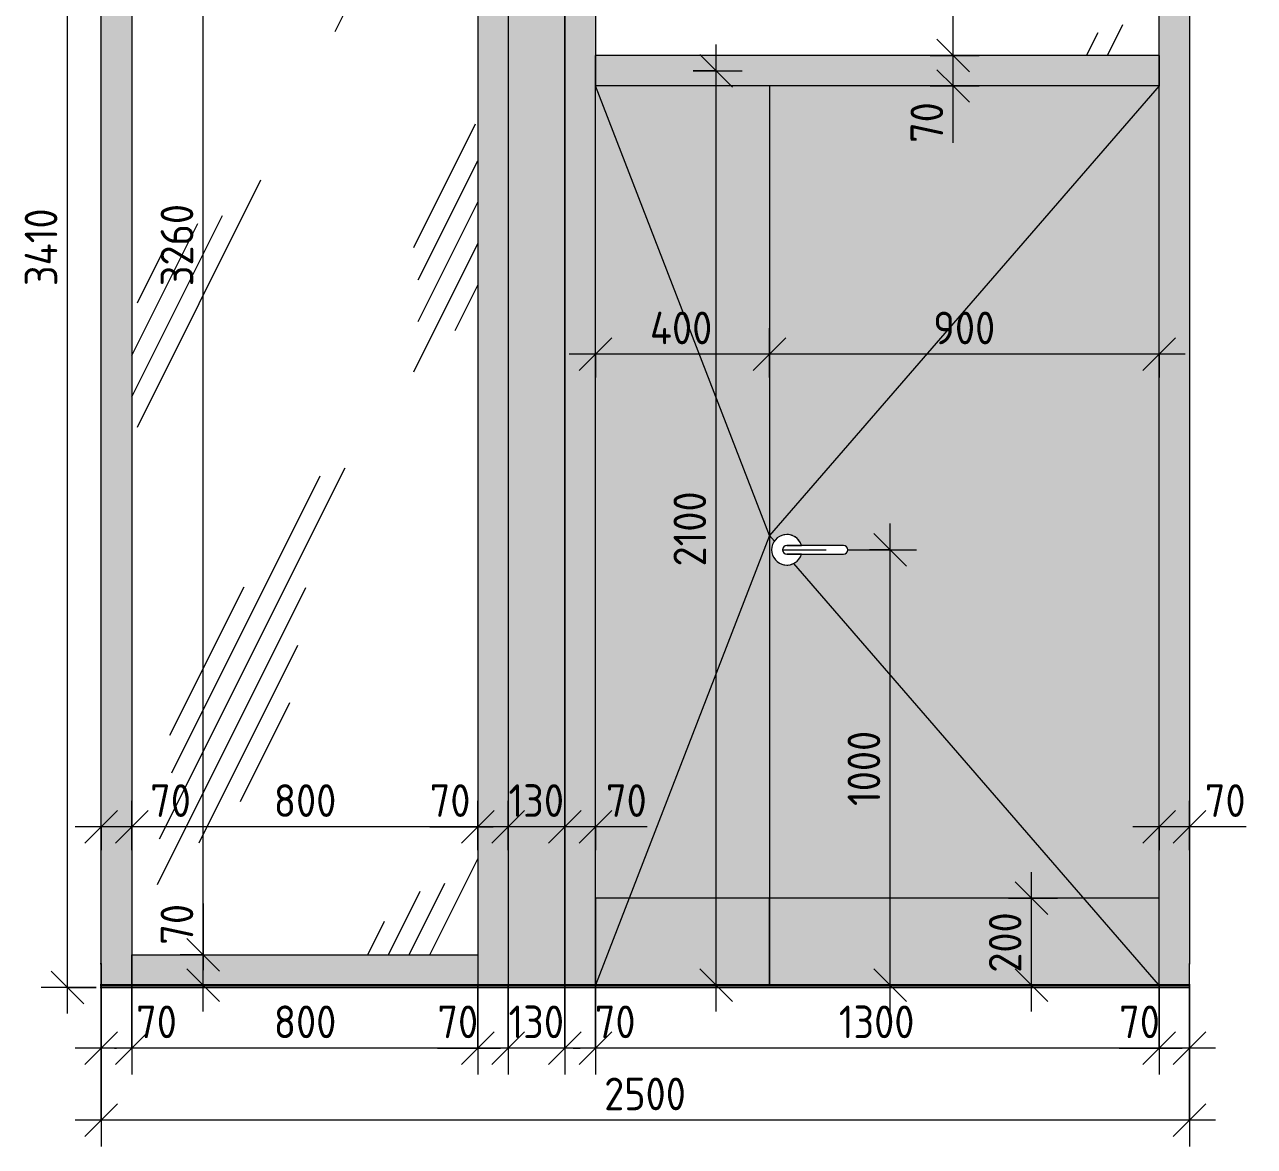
# Model space of a CAD drawing. Header units: millimetres. Extents: x 4250 to 28330, y 3821 to 7744.
# Drawn here: x 25505 to 28330, y 3830 to 6406 of the extents above; entities that cross this region are included whole.
import ezdxf

# ---------------------------------------------------------------- set-up
doc = ezdxf.new("R2010")
doc.units = ezdxf.units.MM
doc.linetypes.add('ADSK_Штрих_ш2 п1', pattern=[150, 100, -50])
for name, color, linetype, lineweight in [('A-ANNO-DIMS', 7, 'Continuous', 9), ('A-ANNO-DIMS-50', 7, 'Continuous', 9), ('A-DETL', 7, 'Continuous', 9), ('A-DETL-1', 7, 'ADSK_Штрих_ш2 п1', 9), ('A-DOOR', 7, 'Continuous', 9), ('A-FLOR', 7, 'Continuous', 9), ('A-GENM', 7, 'Continuous', 9), ('A-GLAZ-CURT', 7, 'Continuous', 9), ('A-GLAZ-CWMG', 7, 'Continuous', 9), ('A-WALL-PATT', 7, 'Continuous', 9), ('I-WALL', 7, 'Continuous', 9)]:
    doc.layers.add(name, color=color, linetype=linetype, lineweight=lineweight)
for name, color, linetype, lineweight, true_color in [('A-DETL-GENF-1', 7, 'Continuous', 9, 0xeeeeee), ('A-FLOR-1', 7, 'Continuous', 9, 0x787878), ('A-FLOR-FNSH-1', 7, 'Continuous', 25, 0x3c3c3c)]:
    doc.layers.add(name, color=color, linetype=linetype, lineweight=lineweight, true_color=true_color)
doc.styles.add('ISOCPEUR', font='isocpeur.ttf', dxfattribs={"width": 0.9, "height": 75})
doc.dimstyles.new('ISO-1_5', dxfattribs={"dimscale": 304.8, "dimtxt": 74.698588, "dimasz": 0.246063, "dimexe": 0.19685, "dimexo": 0, "dimgap": 0, "dimtad": 1, "dimdec": 0, "dimrnd": 10, "dimzin": 0, "dimdsep": 46, "dimtxsty": 'ISOCPEUR', "dimblk1": 'OBLIQUE', "dimblk2": 'OBLIQUE', "dimsah": 1, "dimcen": 0.09, "dimdle": 0.19685, "dimazin": 0, "dimtfac": 1, "dimtdec": 4, "dimtix": 1, "dimtmove": 0, "dimatfit": 3, "dimfxl": 1, "dimtvp": 1, "dimtolj": 1, "dimtzin": 0, "dimarcsym": 2})
doc.dimstyles.new('ISO-1_5_1', dxfattribs={"dimscale": 304.8, "dimtxt": 74.698588, "dimasz": 0.246063, "dimexe": 0.19685, "dimexo": 0, "dimgap": 0, "dimtad": 1, "dimdec": 0, "dimrnd": 10, "dimzin": 0, "dimdsep": 46, "dimtxsty": 'ISOCPEUR', "dimblk1": 'OBLIQUE', "dimblk2": 'OBLIQUE', "dimsah": 1, "dimcen": 0.09, "dimdle": 0.19685, "dimazin": 0, "dimtfac": 1, "dimtdec": 4, "dimtix": 1, "dimtmove": 1, "dimatfit": 3, "dimfxl": 1, "dimtvp": 1, "dimtolj": 1, "dimtzin": 0, "dimarcsym": 2})
pattern_1 = [(63.435, (52.1, 63.5), (-511.17, 1533.5), [635, -381, 635, -381, -807.81]), (63.435, (52.1, 63.5), (-511.17, 1533.5), [-2032, 254, -553.8]), (63.435, (20.4, 95.2), (-511.17, 1533.5), [508, -635, 381, -381, -934.81]), (63.435, (20.4, 95.2), (-511.17, 1533.5), [-1905, 444.5, -490.3]), (63.435, (20.4, 190.5), (-511.17, 1533.5), [381, -762, 254, -381, -1061.81]), (63.435, (20.4, 190.5), (-511.17, 1533.5), [-1778, 571.5, -490.3]), (63.435, (115.6, 95.2), (-511.17, 1533.5), [381, -762, 317.5, -12809.3]), (63.435, (210.9, 190.5), (-511.17, 1533.5), [190.5, -952.5, 127, -12999.8]), (63.435, (52.1, 349.2), (-511.17, 1533.5), [127, -952.5, 127, -508, -1125.31]), (63.435, (52.1, 349.2), (-511.17, 1533.5), [-1714.5, 317.5, -807.8]), (63.435, (623.6, 254), (-511.17, 1533.5), [635, -952.5, 762, -503]), (63.435, (623.6, 158.8), (-511.17, 1533.5), [889, -635, 952.5, -376]), (63.435, (687.1, 190.5), (-511.17, 1533.5), [1016, -508, 762, -553.8]), (63.435, (782.4, 285.8), (-511.17, 1533.5), [635, -889, 508, -807.8]), (63.435, (687.1, 476.2), (-511.17, 1533.5), [317.5, -1270, 381, -871.3]), (63.435, (877.6, 381), (-511.17, 1533.5), [254, -1270, 254, -1061.8])]

# ---------------------------------------------------------------- blocks, each defined once
blk = doc.blocks.new('Плинтус - Плинтус темный _ст_школа_-32862021-Д-21_2 этаж_2')
at = {"layer": 'A-GENM'}
for p, q in [((-6532.8, 4250), (-6530, 4250)), ((-6530, 4250), (-6530, 4200))]:
    blk.add_line(p, q, dxfattribs=at)
blk = doc.blocks.new('Плинтус - Плинтус темный _ст_школа_-32862019-Д-21_2 этаж_2')
at = {"layer": 'A-GENM'}
for p, q in [((-4030, 4202), (-4030, 4250)), ((-4030, 4250), (-4028.6, 4250))]:
    blk.add_line(p, q, dxfattribs=at)
blk = doc.blocks.new('Прямоугольный импост - 50 x 70 мм-31700031-Д-21_2 этаж_2')
at = {"layer": 'A-GLAZ-CWMG'}
blk.add_hatch(color=256, dxfattribs=at).paths.add_polyline_path([(-6460, 4200), (-6460, 6300), (-6530, 6300), (-6530, 4200)])
blk.add_line((-6460, 6300), (-6460, 4200), dxfattribs=at)
blk = doc.blocks.new('Дверь_Витражная_остекление_ - ДВН_ДАО_Главный вход_1200 в свету-31742133-Д-21_2 этаж_2')
at = {"layer": 'A-DOOR'}
blk.add_hatch(color=256, dxfattribs=at).paths.add_polyline_path([(-4995, 4400), (-4995, 6265), (-5395, 6265), (-5395, 4400), (-5017.1, 4400)])
h = blk.add_hatch(color=256, dxfattribs=at)
h.paths.add_polyline_path([(-4995, 4400), (-4100, 4400), (-4100, 6265), (-4995, 6265), (-4995, 5046.3)])
h.paths.add_polyline_path([(-4955, 5165), (-4964.5, 5166.3), (-4972.8, 5169.9), (-4979.9, 5175.4), (-4985.4, 5182.7), (-4988.8, 5191), (-4990, 5200), (-4988.8, 5209.1), (-4985.3, 5217.5), (-4979.7, 5224.7), (-4972.5, 5230.3), (-4962.9, 5234), (-4955, 5235), (-4945.9, 5233.8), (-4937.5, 5230.3), (-4930.3, 5224.7), (-4924.7, 5217.5), (-4921.2, 5210), (-4822.4, 5209.7), (-4818.4, 5207.4), (-4817.1, 5206), (-4816.1, 5204.4), (-4815.3, 5202.6), (-4815.2, 5198.4), (-4816.1, 5195.6), (-4816.3, 5195), (-4819.3, 5191.8), (-4821.7, 5190.6), (-4822.4, 5190.3), (-4829.4, 5190), (-4921.5, 5190), (-4925.1, 5181.7), (-4930.8, 5174.7), (-4938.1, 5169.3), (-4946.5, 5166), (-4955, 5165)])
for p, q in [((-5395, 4202), (-5395, 6265)), ((-4995, 6265), (-5395, 6265)), ((-4100, 6265), (-4995, 5232.5)), ((-4995, 6265), (-4995, 4202)), ((-4995, 5232.5), (-4983.8, 5219.5)), ((-4825, 5210), (-4955, 5210)), ((-4955, 5210), (-4921.5, 5210)), ((-4954.3, 5210), (-4954.9, 5210)), ((-4955, 5190), (-4825, 5190)), ((-4921.5, 5190), (-4955, 5190)), ((-4825.7, 5190), (-4825.1, 5190)), ((-4939.7, 5168.7), (-4101.7, 4202))]:
    blk.add_line(p, q, dxfattribs=at)
for centre, radius, start, end in [((-4955, 5200), 35, 16.6015, 180), ((-4955, 5200), 35, 98.5767, 105), ((-4955, 5200), 35, 83.5447, 90), ((-4955, 5200), 35, 68.5405, 75), ((-4955, 5200), 35, 53.5543, 60), ((-4955, 5200), 35, 180, 343.3985), ((-4955, 5200), 10, 90, 270), ((-4955, 5200), 10, 90, 270), ((-4955, 5200), 35, 38.5805, 45), ((-4955, 5200), 35, 23.6155, 30), ((-4825, 5200), 10, 270, 90), ((-4955, 5200), 35, 300, 306.4457), ((-4955, 5200), 35, 315, 321.4195), ((-4955, 5200), 35, 330, 336.3845), ((-4955, 5200), 35, 255, 261.4233), ((-4955, 5200), 35, 270, 276.4553), ((-4955, 5200), 35, 285, 291.4595)]:
    blk.add_arc(centre, radius, start, end, dxfattribs=at)
blk = doc.blocks.new('Системная панель - Стемалит - 40мм-32257327-Д-21_2 этаж_2')
at = {"layer": 'A-GLAZ-CURT'}
blk.add_hatch(color=256, dxfattribs=at).paths.add_polyline_path([(-5595, 4200), (-5477, 4200), (-5477, 4202), (-5465, 4202), (-5465, 7530), (-5595, 7530), (-5595, 4202)])
for p, q in [((-5465, 7530), (-5595, 7530)), ((-5595, 7530), (-5595, 6300)), ((-5465, 6300), (-5465, 7530)), ((-5595, 6300), (-5595, 4200)), ((-5465, 4202), (-5465, 6300))]:
    blk.add_line(p, q, dxfattribs=at)
blk = doc.blocks.new('Прямоугольный импост - 50 x 70 мм-31687886-Д-21_2 этаж_2')
at = {"layer": 'A-GLAZ-CWMG'}
blk.add_hatch(color=256, dxfattribs=at).paths.add_polyline_path([(-5395.7, 4202), (-5395, 4202), (-5395, 6300), (-5465, 6300), (-5465, 4202)])
for p, q in [((-5465, 6300), (-5465, 4202)), ((-5395, 6300), (-5395, 6265))]:
    blk.add_line(p, q, dxfattribs=at)
blk = doc.blocks.new('Системная панель - Стекло - 40мм-32257328-Д-21_2 этаж_2')
at = {"layer": 'A-GLAZ-CURT'}
h = blk.add_hatch(dxfattribs=at)
h.set_pattern_fill('FP_8', color=256, style=0, pattern_type=2)
h.set_pattern_definition(pattern_1)
h.paths.add_polyline_path([(-4100, 6335), (-4100, 7530), (-5395, 7530), (-5395, 6335), (-4662.5, 6335)])
blk = doc.blocks.new('Прямоугольный импост - 50 x 70 мм-31701779-Д-21_2 этаж_2')
at = {"layer": 'A-GLAZ-CWMG'}
blk.add_hatch(color=256, dxfattribs=at).paths.add_polyline_path([(-4096.2, 4202), (-4030, 4202), (-4030, 6300), (-4100, 6300), (-4100, 4202)])
blk.add_line((-4100, 4202), (-4100, 6300), dxfattribs=at)
blk = doc.blocks.new('Прямоугольный импост - 50 x 70 мм-31693698-Д-21_2 этаж_2')
at = {"layer": 'A-GLAZ-CWMG'}
blk.add_hatch(color=256, dxfattribs=at).paths.add_polyline_path([(-5395, 6265), (-4100, 6265), (-4100, 6335), (-5395, 6335), (-5395, 6300)])
for p, q in [((-5395, 6265), (-5395, 6335)), ((-4100, 6335), (-5395, 6335)), ((-4100, 6335), (-4100, 6265)), ((-4100, 6265), (-4995, 6265))]:
    blk.add_line(p, q, dxfattribs=at)
blk = doc.blocks.new('Прямоугольный импост - 50 x 70 мм-32257329-Д-21_2 этаж_2')
at = {"layer": 'A-GLAZ-CWMG'}
blk.add_hatch(color=256, dxfattribs=at).paths.add_polyline_path([(-6530, 6300), (-6460, 6300), (-6460, 7600), (-6530, 7600), (-6530, 6400)])
blk.add_line((-6460, 7600), (-6460, 6300), dxfattribs=at)
blk = doc.blocks.new('Прямоугольный импост - 50 x 70 мм-32257330-Д-21_2 этаж_2')
at = {"layer": 'A-GLAZ-CWMG'}
blk.add_hatch(color=256, dxfattribs=at).paths.add_polyline_path([(-4100, 6300), (-4030, 6300), (-4030, 7600), (-4100, 7600), (-4100, 7460)])
blk.add_line((-4100, 6300), (-4100, 7600), dxfattribs=at)
blk = doc.blocks.new('Прямоугольный импост - 50 x 70 мм-32257325-Д-21_2 этаж_2')
at = {"layer": 'A-GLAZ-CWMG'}
blk.add_hatch(color=256, dxfattribs=at).paths.add_polyline_path([(-5395, 6300), (-5395, 7600), (-5465, 7600), (-5465, 6300)])
for p, q in [((-5465, 7600), (-5465, 6300)), ((-5395, 7600), (-5395, 6300))]:
    blk.add_line(p, q, dxfattribs=at)
blk = doc.blocks.new('Системная панель - Стекло - 40мм-32257331-Д-21_2 этаж_2')
at = {"layer": 'A-GLAZ-CURT'}
h = blk.add_hatch(dxfattribs=at)
h.set_pattern_fill('FP_8', color=256, style=0, pattern_type=2)
h.set_pattern_definition(pattern_1)
h.paths.add_polyline_path([(-6460, 4270), (-5665, 4270), (-5665, 7530), (-6460, 7530), (-6460, 5898.5)])
blk = doc.blocks.new('Прямоугольный импост - 50 x 70 мм-31702100-Д-21_2 этаж_2')
at = {"layer": 'A-GLAZ-CWMG'}
blk.add_hatch(color=256, dxfattribs=at).paths.add_polyline_path([(-5665, 4200), (-5595, 4200), (-5595, 6300), (-5665, 6300), (-5665, 4270)])
for p, q in [((-5665, 6300), (-5665, 4200)), ((-5595, 6300), (-5595, 4200))]:
    blk.add_line(p, q, dxfattribs=at)
blk = doc.blocks.new('Прямоугольный импост - 50 x 70 мм-32257326-Д-21_2 этаж_2')
at = {"layer": 'A-GLAZ-CWMG'}
blk.add_hatch(color=256, dxfattribs=at).paths.add_polyline_path([(-5595, 6300), (-5595, 7600), (-5665, 7600), (-5665, 6300)])
for p, q in [((-5665, 7600), (-5665, 6300)), ((-5595, 7600), (-5595, 6300))]:
    blk.add_line(p, q, dxfattribs=at)
blk = doc.blocks.new('Прямоугольный импост - 50 x 70 мм-31720914-Д-21_2 этаж_2')
at = {"layer": 'A-GLAZ-CWMG'}
blk.add_hatch(color=256, dxfattribs=at).paths.add_polyline_path([(-5665, 4200), (-5665, 4270), (-6460, 4270), (-6460, 4200)])
for p, q in [((-6460, 4200), (-6460, 4270)), ((-6460, 4270), (-5665, 4270)), ((-5665, 4270), (-5665, 4200))]:
    blk.add_line(p, q, dxfattribs=at)
blk = doc.blocks.new('DIMBLOCK74-Д-21_2 этаж_2')
at = {"layer": 'A-ANNO-DIMS-50'}
for p, q in [((27216.4, 5595.9), (27216.4, 5708.9)), ((28111.4, 5595.9), (28111.4, 5708.9)), ((28171.4, 5648.9), (27216.4, 5648.9)), ((27216.4, 5648.9), (27216.4, 5595.9)), ((28111.4, 5648.9), (28111.4, 5595.9))]:
    blk.add_line(p, q, dxfattribs=at)
at = {"layer": 'A-ANNO-DIMS-50', "lineweight": 20}
for p, q in [((27216.4, 5648.9), (27253.9, 5686.4)), ((28111.4, 5648.9), (28148.9, 5686.4)), ((27216.4, 5648.9), (27178.9, 5611.4)), ((28111.4, 5648.9), (28073.9, 5611.4))]:
    blk.add_line(p, q, dxfattribs=at)
at = {"layer": 'A-ANNO-DIMS-50', "color": 0, "insert": (27592.8, 5746.9), "char_height": 75, "width": 170.658, "attachment_point": 1, "line_spacing_factor": 1.149209, "style": 'ISOCPEUR'}
blk.add_mtext('900', dxfattribs=at)
blk = doc.blocks.new('_Oblique')
at = {"color": 0, "linetype": 'ByBlock', "lineweight": -2}
blk.add_line((-0.5, -0.5), (0.5, 0.5), dxfattribs=at)
blk = doc.blocks.new('DIMBLOCK75-Д-21_2 этаж_2')
at = {"layer": 'A-ANNO-DIMS-50'}
for p, q in [((26816.4, 5595.9), (26816.4, 5708.9)), ((27216.4, 5595.9), (27216.4, 5708.9)), ((27216.4, 5648.9), (26756.4, 5648.9)), ((26816.4, 5648.9), (26816.4, 5595.9)), ((27216.4, 5648.9), (27216.4, 5595.9))]:
    blk.add_line(p, q, dxfattribs=at)
at = {"layer": 'A-ANNO-DIMS-50', "lineweight": 20}
for p, q in [((26816.4, 5648.9), (26853.9, 5686.4)), ((27216.4, 5648.9), (27253.9, 5686.4)), ((26816.4, 5648.9), (26778.9, 5611.4)), ((27216.4, 5648.9), (27178.9, 5611.4))]:
    blk.add_line(p, q, dxfattribs=at)
at = {"layer": 'A-ANNO-DIMS-50', "color": 0, "insert": (26941.7, 5746.9), "char_height": 75, "width": 179.277, "attachment_point": 1, "line_spacing_factor": 1.149209, "style": 'ISOCPEUR'}
blk.add_mtext('400', dxfattribs=at)
blk = doc.blocks.new('DIMBLOCK76-Д-21_2 этаж_2')
at = {"layer": 'A-ANNO-DIMS-50'}
for p, q in [((28111.4, 4510.5), (28111.4, 4623.6)), ((28181.4, 4510.5), (28181.4, 4623.6)), ((28241.4, 4563.6), (28051.4, 4563.6)), ((28111.4, 4563.6), (28111.4, 4510.5)), ((28166.7, 4563.6), (28146.4, 4563.6)), ((28311.5, 4563.6), (28166.7, 4563.6)), ((28181.4, 4563.6), (28181.4, 4510.5))]:
    blk.add_line(p, q, dxfattribs=at)
at = {"layer": 'A-ANNO-DIMS-50', "lineweight": 20}
for p, q in [((28111.4, 4563.6), (28148.9, 4601.1)), ((28181.4, 4563.6), (28218.9, 4601.1)), ((28111.4, 4563.6), (28073.9, 4526.1)), ((28181.4, 4563.6), (28143.9, 4526.1))]:
    blk.add_line(p, q, dxfattribs=at)
at = {"layer": 'A-ANNO-DIMS-50', "color": 0, "insert": (28216.7, 4661.6), "char_height": 75, "width": 113.772, "attachment_point": 1, "line_spacing_factor": 1.149209, "style": 'ISOCPEUR'}
blk.add_mtext('70', dxfattribs=at)
blk = doc.blocks.new('DIMBLOCK77-Д-21_2 этаж_2')
at = {"layer": 'A-ANNO-DIMS-50'}
for p, q in [((27493.9, 4140), (27493.9, 5260)), ((27446.4, 5200), (27553.9, 5200)), ((27493.9, 5200), (27446.4, 5200)), ((27440.8, 4200), (27553.9, 4200)), ((27493.9, 4200), (27440.8, 4200))]:
    blk.add_line(p, q, dxfattribs=at)
at = {"layer": 'A-ANNO-DIMS-50', "lineweight": 20}
for p, q in [((27493.9, 5200), (27456.4, 5237.5)), ((27493.9, 5200), (27531.4, 5162.5)), ((27493.9, 4200), (27456.4, 4237.5)), ((27493.9, 4200), (27531.4, 4162.5))]:
    blk.add_line(p, q, dxfattribs=at)
at = {"layer": 'A-ANNO-DIMS-50', "color": 0, "insert": (27395.9, 4611.7), "char_height": 75, "width": 212.029, "attachment_point": 1, "rotation": 90, "line_spacing_factor": 1.149209, "style": 'ISOCPEUR'}
blk.add_mtext('1000', dxfattribs=at)
blk = doc.blocks.new('DIMBLOCK78-Д-21_2 этаж_2')
at = {"layer": 'A-ANNO-DIMS-50'}
for p, q in [((27093.9, 4140), (27093.9, 6360)), ((27040.8, 6300), (27153.9, 6300)), ((27093.9, 6300), (27040.8, 6300)), ((27040.8, 4200), (27153.9, 4200)), ((27093.9, 4200), (27040.8, 4200))]:
    blk.add_line(p, q, dxfattribs=at)
at = {"layer": 'A-ANNO-DIMS-50', "lineweight": 20}
for p, q in [((27093.9, 6300), (27056.4, 6337.5)), ((27093.9, 6300), (27131.4, 6262.5)), ((27093.9, 4200), (27056.4, 4237.5)), ((27093.9, 4200), (27131.4, 4162.5))]:
    blk.add_line(p, q, dxfattribs=at)
at = {"layer": 'A-ANNO-DIMS-50', "color": 0, "insert": (26995.9, 5161.7), "char_height": 75, "width": 212.029, "attachment_point": 1, "rotation": 90, "line_spacing_factor": 1.149209, "style": 'ISOCPEUR'}
blk.add_mtext('2100', dxfattribs=at)
blk = doc.blocks.new('DIMBLOCK79-Д-21_2 этаж_2')
at = {"layer": 'A-ANNO-DIMS-50', "lineweight": 20}
for p, q in [((27638.3, 6335), (27600.8, 6372.5)), ((27638.3, 6335), (27675.8, 6297.5)), ((27638.3, 6265), (27600.8, 6302.5)), ((27638.3, 6265), (27675.8, 6227.5))]:
    blk.add_line(p, q, dxfattribs=at)
at = {"layer": 'A-ANNO-DIMS-50'}
for p, q in [((27585.3, 6335), (27698.3, 6335)), ((27638.3, 6335), (27585.3, 6335)), ((27638.3, 6205), (27638.3, 6335)), ((27638.3, 6279.1), (27638.3, 6300)), ((27638.3, 6134.3), (27638.3, 6279.1)), ((27585.3, 6265), (27698.3, 6265)), ((27638.3, 6265), (27585.3, 6265))]:
    blk.add_line(p, q, dxfattribs=at)
at = {"layer": 'A-ANNO-DIMS-50', "color": 0, "insert": (27540.4, 6134.3), "char_height": 75, "width": 113.772, "attachment_point": 1, "rotation": 90, "line_spacing_factor": 1.149209, "style": 'ISOCPEUR'}
blk.add_mtext('70', dxfattribs=at)
blk = doc.blocks.new('DIMBLOCK80-Д-21_2 этаж_2')
at = {"layer": 'A-ANNO-DIMS-50', "lineweight": 20}
for p, q in [((27638.3, 7530), (27600.8, 7567.5)), ((27638.3, 7530), (27675.8, 7492.5)), ((27638.3, 6335), (27600.8, 6372.5)), ((27638.3, 6335), (27675.8, 6297.5))]:
    blk.add_line(p, q, dxfattribs=at)
at = {"layer": 'A-ANNO-DIMS-50'}
for p, q in [((27585.3, 7530), (27698.3, 7530)), ((27638.3, 7530), (27585.3, 7530)), ((27638.3, 6335), (27638.3, 7530)), ((27585.3, 6335), (27698.3, 6335)), ((27638.3, 6335), (27585.3, 6335))]:
    blk.add_line(p, q, dxfattribs=at)
at = {"layer": 'A-ANNO-DIMS-50', "color": 0, "insert": (27540.4, 6844.2), "char_height": 75, "width": 212.029, "attachment_point": 1, "rotation": 90, "line_spacing_factor": 1.149209, "style": 'ISOCPEUR'}
blk.add_mtext('1200', dxfattribs=at)
blk = doc.blocks.new('DIMBLOCK82-Д-21_2 этаж_2')
at = {"layer": 'A-ANNO-DIMS-50'}
for p, q in [((26746.4, 4510.5), (26746.4, 4623.6)), ((26816.4, 4510.5), (26816.4, 4623.6)), ((26876.4, 4563.6), (26746.4, 4563.6)), ((26746.4, 4563.6), (26746.4, 4510.5)), ((26791, 4563.6), (26781.4, 4563.6)), ((26935.8, 4563.6), (26791, 4563.6)), ((26816.4, 4563.6), (26816.4, 4510.5))]:
    blk.add_line(p, q, dxfattribs=at)
at = {"layer": 'A-ANNO-DIMS-50', "lineweight": 20}
for p, q in [((26746.4, 4563.6), (26783.9, 4601.1)), ((26816.4, 4563.6), (26853.9, 4601.1)), ((26746.4, 4563.6), (26708.9, 4526.1)), ((26816.4, 4563.6), (26778.9, 4526.1))]:
    blk.add_line(p, q, dxfattribs=at)
at = {"layer": 'A-ANNO-DIMS-50', "color": 0, "insert": (26841, 4661.6), "char_height": 75, "width": 113.772, "attachment_point": 1, "line_spacing_factor": 1.149209, "style": 'ISOCPEUR'}
blk.add_mtext('70', dxfattribs=at)
blk = doc.blocks.new('DIMBLOCK83-Д-21_2 этаж_2')
at = {"layer": 'A-ANNO-DIMS-50'}
for p, q in [((26616.4, 4510.5), (26616.4, 4623.6)), ((26746.4, 4510.5), (26746.4, 4623.6)), ((26746.4, 4563.6), (26616.4, 4563.6)), ((26616.4, 4563.6), (26616.4, 4510.5)), ((26746.4, 4563.6), (26746.4, 4510.5))]:
    blk.add_line(p, q, dxfattribs=at)
at = {"layer": 'A-ANNO-DIMS-50', "lineweight": 20}
for p, q in [((26616.4, 4563.6), (26653.9, 4601.1)), ((26746.4, 4563.6), (26783.9, 4601.1)), ((26616.4, 4563.6), (26578.9, 4526.1)), ((26746.4, 4563.6), (26708.9, 4526.1))]:
    blk.add_line(p, q, dxfattribs=at)
at = {"layer": 'A-ANNO-DIMS-50', "color": 0, "insert": (26616.8, 4661.6), "char_height": 75, "width": 155.143, "attachment_point": 1, "line_spacing_factor": 1.149209, "style": 'ISOCPEUR'}
blk.add_mtext('130', dxfattribs=at)
blk = doc.blocks.new('DIMBLOCK84-Д-21_2 этаж_2')
at = {"layer": 'A-ANNO-DIMS-50'}
for p, q in [((26546.4, 4510.5), (26546.4, 4623.6)), ((26616.4, 4510.5), (26616.4, 4623.6)), ((26435.9, 4563.6), (26580.7, 4563.6)), ((26616.4, 4563.6), (26546.4, 4563.6)), ((26546.4, 4563.6), (26546.4, 4510.5)), ((26580.7, 4563.6), (26581.4, 4563.6)), ((26616.4, 4563.6), (26616.4, 4510.5))]:
    blk.add_line(p, q, dxfattribs=at)
at = {"layer": 'A-ANNO-DIMS-50', "lineweight": 20}
for p, q in [((26546.4, 4563.6), (26583.9, 4601.1)), ((26616.4, 4563.6), (26653.9, 4601.1)), ((26546.4, 4563.6), (26508.9, 4526.1)), ((26616.4, 4563.6), (26578.9, 4526.1))]:
    blk.add_line(p, q, dxfattribs=at)
at = {"layer": 'A-ANNO-DIMS-50', "color": 0, "insert": (26435.9, 4661.6), "char_height": 75, "width": 113.772, "attachment_point": 1, "line_spacing_factor": 1.149209, "style": 'ISOCPEUR'}
blk.add_mtext('70', dxfattribs=at)
blk = doc.blocks.new('DIMBLOCK85-Д-21_2 этаж_2')
at = {"layer": 'A-ANNO-DIMS-50'}
for p, q in [((25751.4, 4510.5), (25751.4, 4623.6)), ((26546.4, 4510.5), (26546.4, 4623.6)), ((26546.4, 4563.6), (25751.4, 4563.6)), ((25751.4, 4563.6), (25751.4, 4510.5)), ((26546.4, 4563.6), (26546.4, 4510.5))]:
    blk.add_line(p, q, dxfattribs=at)
at = {"layer": 'A-ANNO-DIMS-50', "lineweight": 20}
for p, q in [((25751.4, 4563.6), (25788.9, 4601.1)), ((26546.4, 4563.6), (26583.9, 4601.1)), ((25751.4, 4563.6), (25713.9, 4526.1)), ((26546.4, 4563.6), (26508.9, 4526.1))]:
    blk.add_line(p, q, dxfattribs=at)
at = {"layer": 'A-ANNO-DIMS-50', "color": 0, "insert": (26077.8, 4661.6), "char_height": 75, "width": 170.658, "attachment_point": 1, "line_spacing_factor": 1.149209, "style": 'ISOCPEUR'}
blk.add_mtext('800', dxfattribs=at)
blk = doc.blocks.new('DIMBLOCK86-Д-21_2 этаж_2')
at = {"layer": 'A-ANNO-DIMS-50'}
for p, q in [((25681.4, 4510.5), (25681.4, 4623.6)), ((25751.4, 4510.5), (25751.4, 4623.6)), ((25751.4, 4563.6), (25621.4, 4563.6)), ((25681.4, 4563.6), (25681.4, 4510.5)), ((25743.7, 4563.6), (25716.4, 4563.6)), ((25888.5, 4563.6), (25743.7, 4563.6)), ((25751.4, 4563.6), (25751.4, 4510.5))]:
    blk.add_line(p, q, dxfattribs=at)
at = {"layer": 'A-ANNO-DIMS-50', "lineweight": 20}
for p, q in [((25681.4, 4563.6), (25718.9, 4601.1)), ((25751.4, 4563.6), (25788.9, 4601.1)), ((25681.4, 4563.6), (25643.9, 4526.1)), ((25751.4, 4563.6), (25713.9, 4526.1))]:
    blk.add_line(p, q, dxfattribs=at)
at = {"layer": 'A-ANNO-DIMS-50', "color": 0, "insert": (25793.7, 4661.6), "char_height": 75, "width": 113.772, "attachment_point": 1, "line_spacing_factor": 1.149209, "style": 'ISOCPEUR'}
blk.add_mtext('70', dxfattribs=at)
blk = doc.blocks.new('DIMBLOCK87-Д-21_2 этаж_2')
at = {"layer": 'A-ANNO-DIMS-50'}
for p, q in [((25915.7, 4388), (25915.7, 4243.2)), ((25862.7, 4270), (25975.7, 4270)), ((25915.7, 4270), (25862.7, 4270)), ((25915.7, 4140), (25915.7, 4270)), ((25915.7, 4243.2), (25915.7, 4235)), ((25862.7, 4200), (25975.7, 4200)), ((25915.7, 4200), (25862.7, 4200))]:
    blk.add_line(p, q, dxfattribs=at)
at = {"layer": 'A-ANNO-DIMS-50', "lineweight": 20}
for p, q in [((25915.7, 4270), (25878.2, 4307.5)), ((25915.7, 4270), (25953.2, 4232.5)), ((25915.7, 4200), (25878.2, 4237.5)), ((25915.7, 4200), (25953.2, 4162.5))]:
    blk.add_line(p, q, dxfattribs=at)
at = {"layer": 'A-ANNO-DIMS-50', "color": 0, "insert": (25817.7, 4293.2), "char_height": 75, "width": 113.772, "attachment_point": 1, "rotation": 90, "line_spacing_factor": 1.149209, "style": 'ISOCPEUR'}
blk.add_mtext('70', dxfattribs=at)
blk = doc.blocks.new('DIMBLOCK88-Д-21_2 этаж_2')
at = {"layer": 'A-ANNO-DIMS-50', "lineweight": 20}
for p, q in [((25915.7, 7530), (25878.2, 7567.5)), ((25915.7, 7530), (25953.2, 7492.5)), ((25915.7, 4270), (25878.2, 4307.5)), ((25915.7, 4270), (25953.2, 4232.5))]:
    blk.add_line(p, q, dxfattribs=at)
at = {"layer": 'A-ANNO-DIMS-50'}
for p, q in [((25862.7, 7530), (25975.7, 7530)), ((25915.7, 7530), (25862.7, 7530)), ((25915.7, 4270), (25915.7, 7530)), ((25862.7, 4270), (25975.7, 4270)), ((25915.7, 4270), (25862.7, 4270))]:
    blk.add_line(p, q, dxfattribs=at)
at = {"layer": 'A-ANNO-DIMS-50', "color": 0, "insert": (25817.7, 5805.2), "char_height": 75, "width": 227.543, "attachment_point": 1, "rotation": 90, "line_spacing_factor": 1.149209, "style": 'ISOCPEUR'}
blk.add_mtext('3260', dxfattribs=at)
blk = doc.blocks.new('DIMBLOCK90-Д-21_2 этаж_2')
at = {"layer": 'A-ANNO-DIMS-50', "lineweight": 20}
for p, q in [((27818.4, 4400), (27780.9, 4437.5)), ((27818.4, 4400), (27855.9, 4362.5)), ((27818.4, 4200), (27780.9, 4237.5)), ((27818.4, 4200), (27855.9, 4162.5))]:
    blk.add_line(p, q, dxfattribs=at)
at = {"layer": 'A-ANNO-DIMS-50'}
for p, q in [((27818.4, 4140), (27818.4, 4460)), ((27765.3, 4400), (27878.4, 4400)), ((27818.4, 4400), (27765.3, 4400)), ((27765.3, 4200), (27878.4, 4200)), ((27818.4, 4200), (27765.3, 4200))]:
    blk.add_line(p, q, dxfattribs=at)
at = {"layer": 'A-ANNO-DIMS-50', "color": 0, "insert": (27720.4, 4228.9), "char_height": 75, "width": 170.658, "attachment_point": 1, "rotation": 90, "line_spacing_factor": 1.149209, "style": 'ISOCPEUR'}
blk.add_mtext('200', dxfattribs=at)
blk = doc.blocks.new('DIMBLOCK91-Д-21_2 этаж_2')
at = {"layer": 'A-ANNO-DIMS-50'}
for p, q in [((25603.4, 4135), (25603.4, 7660)), ((25681.4, 7600), (25543.4, 7600)), ((25603.4, 7600), (25681.4, 7600)), ((25669.6, 4195), (25543.4, 4195)), ((25603.4, 4195), (25669.6, 4195))]:
    blk.add_line(p, q, dxfattribs=at)
at = {"layer": 'A-ANNO-DIMS-50', "lineweight": 20}
for p, q in [((25603.4, 7600), (25565.9, 7637.5)), ((25603.4, 7600), (25640.9, 7562.5)), ((25603.4, 4195), (25565.9, 4232.5)), ((25603.4, 4195), (25640.9, 4157.5))]:
    blk.add_line(p, q, dxfattribs=at)
at = {"layer": 'A-ANNO-DIMS-50', "color": 0, "insert": (25505.4, 5805.6), "char_height": 75, "width": 220.648, "attachment_point": 1, "rotation": 90, "line_spacing_factor": 1.149209, "style": 'ISOCPEUR'}
blk.add_mtext('3410', dxfattribs=at)
blk = doc.blocks.new('DIMBLOCK92-Д-21_2 этаж_2')
at = {"layer": 'A-ANNO-DIMS-50'}
for p, q in [((28111.4, 4200), (28111.4, 3995.5)), ((28111.4, 4055.5), (28111.4, 4200)), ((28181.4, 4200), (28181.4, 3995.5)), ((28181.4, 4055.5), (28181.4, 4200)), ((28019.8, 4055.5), (28164.6, 4055.5)), ((28241.4, 4055.5), (28111.4, 4055.5)), ((28164.6, 4055.5), (28146.4, 4055.5))]:
    blk.add_line(p, q, dxfattribs=at)
at = {"layer": 'A-ANNO-DIMS-50', "lineweight": 20}
for p, q in [((28111.4, 4055.5), (28148.9, 4093)), ((28181.4, 4055.5), (28218.9, 4093)), ((28111.4, 4055.5), (28073.9, 4018)), ((28181.4, 4055.5), (28143.9, 4018))]:
    blk.add_line(p, q, dxfattribs=at)
at = {"layer": 'A-ANNO-DIMS-50', "color": 0, "insert": (28019.8, 4153.5), "char_height": 75, "width": 113.772, "attachment_point": 1, "line_spacing_factor": 1.149209, "style": 'ISOCPEUR'}
blk.add_mtext('70', dxfattribs=at)
blk = doc.blocks.new('DIMBLOCK93-Д-21_2 этаж_2')
at = {"layer": 'A-ANNO-DIMS-50'}
for p, q in [((26816.4, 4200), (26816.4, 3995.5)), ((26816.4, 4055.5), (26816.4, 4200)), ((28111.4, 4200), (28111.4, 3995.5)), ((28111.4, 4055.5), (28111.4, 4200)), ((28111.4, 4055.5), (26816.4, 4055.5))]:
    blk.add_line(p, q, dxfattribs=at)
at = {"layer": 'A-ANNO-DIMS-50', "lineweight": 20}
for p, q in [((26816.4, 4055.5), (26853.9, 4093)), ((28111.4, 4055.5), (28148.9, 4093)), ((26816.4, 4055.5), (26778.9, 4018)), ((28111.4, 4055.5), (28073.9, 4018))]:
    blk.add_line(p, q, dxfattribs=at)
at = {"layer": 'A-ANNO-DIMS-50', "color": 0, "insert": (27375.6, 4153.5), "char_height": 75, "width": 212.029, "attachment_point": 1, "line_spacing_factor": 1.149209, "style": 'ISOCPEUR'}
blk.add_mtext('1300', dxfattribs=at)
blk = doc.blocks.new('DIMBLOCK94-Д-21_2 этаж_2')
at = {"layer": 'A-ANNO-DIMS-50'}
for p, q in [((26746.4, 4200), (26746.4, 3995.5)), ((26746.4, 4055.5), (26746.4, 4200)), ((26816.4, 4200), (26816.4, 3995.5)), ((26816.4, 4055.5), (26816.4, 4200)), ((26816.4, 4055.5), (26746.4, 4055.5)), ((26765.2, 4055.5), (26781.4, 4055.5)), ((26910, 4055.5), (26765.2, 4055.5))]:
    blk.add_line(p, q, dxfattribs=at)
at = {"layer": 'A-ANNO-DIMS-50', "lineweight": 20}
for p, q in [((26746.4, 4055.5), (26783.9, 4093)), ((26816.4, 4055.5), (26853.9, 4093)), ((26746.4, 4055.5), (26708.9, 4018)), ((26816.4, 4055.5), (26778.9, 4018))]:
    blk.add_line(p, q, dxfattribs=at)
at = {"layer": 'A-ANNO-DIMS-50', "color": 0, "insert": (26815.2, 4153.5), "char_height": 75, "width": 113.772, "attachment_point": 1, "line_spacing_factor": 1.149209, "style": 'ISOCPEUR'}
blk.add_mtext('70', dxfattribs=at)
blk = doc.blocks.new('DIMBLOCK95-Д-21_2 этаж_2')
at = {"layer": 'A-ANNO-DIMS-50'}
for p, q in [((26616.4, 4200), (26616.4, 3995.5)), ((26616.4, 4055.5), (26616.4, 4200)), ((26746.4, 4200), (26746.4, 3995.5)), ((26746.4, 4055.5), (26746.4, 4200)), ((26746.4, 4055.5), (26616.4, 4055.5))]:
    blk.add_line(p, q, dxfattribs=at)
at = {"layer": 'A-ANNO-DIMS-50', "lineweight": 20}
for p, q in [((26616.4, 4055.5), (26653.9, 4093)), ((26746.4, 4055.5), (26783.9, 4093)), ((26616.4, 4055.5), (26578.9, 4018)), ((26746.4, 4055.5), (26708.9, 4018))]:
    blk.add_line(p, q, dxfattribs=at)
at = {"layer": 'A-ANNO-DIMS-50', "color": 0, "insert": (26616.8, 4153.5), "char_height": 75, "width": 155.143, "attachment_point": 1, "line_spacing_factor": 1.149209, "style": 'ISOCPEUR'}
blk.add_mtext('130', dxfattribs=at)
blk = doc.blocks.new('DIMBLOCK96-Д-21_2 этаж_2')
at = {"layer": 'A-ANNO-DIMS-50'}
for p, q in [((26546.4, 4200), (26546.4, 3995.5)), ((26546.4, 4055.5), (26546.4, 4200)), ((26616.4, 4200), (26616.4, 3995.5)), ((26616.4, 4055.5), (26616.4, 4200)), ((26453.6, 4055.5), (26598.4, 4055.5)), ((26616.4, 4055.5), (26546.4, 4055.5)), ((26598.4, 4055.5), (26581.4, 4055.5))]:
    blk.add_line(p, q, dxfattribs=at)
at = {"layer": 'A-ANNO-DIMS-50', "lineweight": 20}
for p, q in [((26546.4, 4055.5), (26583.9, 4093)), ((26616.4, 4055.5), (26653.9, 4093)), ((26546.4, 4055.5), (26508.9, 4018)), ((26616.4, 4055.5), (26578.9, 4018))]:
    blk.add_line(p, q, dxfattribs=at)
at = {"layer": 'A-ANNO-DIMS-50', "color": 0, "insert": (26453.6, 4153.5), "char_height": 75, "width": 113.772, "attachment_point": 1, "line_spacing_factor": 1.149209, "style": 'ISOCPEUR'}
blk.add_mtext('70', dxfattribs=at)
blk = doc.blocks.new('DIMBLOCK97-Д-21_2 этаж_2')
at = {"layer": 'A-ANNO-DIMS-50'}
for p, q in [((25751.4, 4200), (25751.4, 3995.5)), ((25751.4, 4055.5), (25751.4, 4200)), ((26546.4, 4200), (26546.4, 3995.5)), ((26546.4, 4055.5), (26546.4, 4200)), ((26546.4, 4055.5), (25751.4, 4055.5))]:
    blk.add_line(p, q, dxfattribs=at)
at = {"layer": 'A-ANNO-DIMS-50', "lineweight": 20}
for p, q in [((25751.4, 4055.5), (25788.9, 4093)), ((26546.4, 4055.5), (26583.9, 4093)), ((25751.4, 4055.5), (25713.9, 4018)), ((26546.4, 4055.5), (26508.9, 4018))]:
    blk.add_line(p, q, dxfattribs=at)
at = {"layer": 'A-ANNO-DIMS-50', "color": 0, "insert": (26077.8, 4153.5), "char_height": 75, "width": 170.658, "attachment_point": 1, "line_spacing_factor": 1.149209, "style": 'ISOCPEUR'}
blk.add_mtext('800', dxfattribs=at)
blk = doc.blocks.new('DIMBLOCK98-Д-21_2 этаж_2')
at = {"layer": 'A-ANNO-DIMS-50'}
for p, q in [((25681.4, 4200), (25681.4, 3995.5)), ((25681.4, 4055.5), (25681.4, 4200)), ((25751.4, 4200), (25751.4, 3995.5)), ((25751.4, 4055.5), (25751.4, 4200)), ((25751.4, 4055.5), (25621.4, 4055.5)), ((25711.5, 4055.5), (25716.4, 4055.5)), ((25856.3, 4055.5), (25711.5, 4055.5))]:
    blk.add_line(p, q, dxfattribs=at)
at = {"layer": 'A-ANNO-DIMS-50', "lineweight": 20}
for p, q in [((25681.4, 4055.5), (25718.9, 4093)), ((25751.4, 4055.5), (25788.9, 4093)), ((25681.4, 4055.5), (25643.9, 4018)), ((25751.4, 4055.5), (25713.9, 4018))]:
    blk.add_line(p, q, dxfattribs=at)
at = {"layer": 'A-ANNO-DIMS-50', "color": 0, "insert": (25761.5, 4153.5), "char_height": 75, "width": 113.772, "attachment_point": 1, "line_spacing_factor": 1.149209, "style": 'ISOCPEUR'}
blk.add_mtext('70', dxfattribs=at)
blk = doc.blocks.new('DIMBLOCK99-Д-21_2 этаж_2')
at = {"layer": 'A-ANNO-DIMS-50'}
for p, q in [((25681.4, 4200), (25681.4, 3830)), ((25681.4, 3890), (25681.4, 4200)), ((28181.4, 4200), (28181.4, 3830)), ((28181.4, 3890), (28181.4, 4200)), ((28241.4, 3890), (25621.4, 3890))]:
    blk.add_line(p, q, dxfattribs=at)
at = {"layer": 'A-ANNO-DIMS-50', "lineweight": 20}
for p, q in [((25681.4, 3890), (25718.9, 3927.5)), ((28181.4, 3890), (28218.9, 3927.5)), ((25681.4, 3890), (25643.9, 3852.5)), ((28181.4, 3890), (28143.9, 3852.5))]:
    blk.add_line(p, q, dxfattribs=at)
at = {"layer": 'A-ANNO-DIMS-50', "color": 0, "insert": (26836.6, 3988), "char_height": 75, "width": 227.543, "attachment_point": 1, "line_spacing_factor": 1.149209, "style": 'ISOCPEUR'}
blk.add_mtext('2500', dxfattribs=at)

msp = doc.modelspace()

# ---------------------------------------------------------------- hatches: boundary and pattern name
at = {"layer": 'A-DETL-GENF-1'}
for points in [[(26816.4, 4202), (27216.4, 4202), (27216.4, 4400), (26816.4, 4400), (26816.4, 4204.1)], [(27523.1, 4202), (28111.4, 4202), (28111.4, 4400), (27216.4, 4400), (27216.4, 4202), (27444.7, 4202)], [(26969.2, 4200), (27216.4, 4200.5), (27216.4, 4202), (26816.4, 4202), (26816.4, 4200), (26930.7, 4200)], [(27799.8, 4200), (28111.4, 4200.1), (28111.4, 4202), (27216.4, 4202), (27216.4, 4200), (27701.8, 4200)]]:
    msp.add_hatch(color=256, dxfattribs=at).paths.add_polyline_path(points)
at = {"layer": 'A-FLOR'}
for points in [[(26816.4, 4200), (26816.4, 4202), (26734.4, 4202), (26734.4, 4200), (26815.7, 4200)], [(28111.4, 4200), (28182.8, 4200), (28182.8, 4202), (28111.4, 4202), (28111.4, 4200.1)]]:
    msp.add_hatch(color=256, dxfattribs=at).paths.add_polyline_path(points)
at = {"layer": 'A-FLOR-1'}
h = msp.add_hatch(dxfattribs=at)
h.set_pattern_fill('FP_7', color=256, style=0, pattern_type=2)
h.set_pattern_definition([(45, (32136.59, 0), (-37.71708, 37.71708), [53.34, -8.89, 1.778, -8.89]), (45, (32136.59, 37.694), (-37.71708, 37.71708), []), (50, (32136.59, 0), (63.7639, -5.57885), [6.667, -73.342]), (355, (32136.59, 0), (-12.3349, 66.8695), [5.334, -58.674]), (100.451, (32141.9, -0.465), (51.43036, 61.291), [5.667, -62.332]), (46.184, (32136.59, 17.78), (94.8772, -14.7148), [10.001, -110.014]), (96.636, (32144.495, 16.55), (83.0912, 86.5993), [8.5, -93.497]), (351.184, (32136.59, 17.78), (83.092, 86.5993), [8.001, -88.011]), (21, (32145.48, 13.335), (53.0645, -35.79273), [6.667, -73.342]), (326, (32145.48, 13.335), (21.63066, 64.46546), [5.334, -58.674]), (71.451, (32149.9, 10.35), (74.69646, 28.67237), [5.667, -62.332]), (37.5, (32136.588, 0), (1.08041, 29.59427), [1.676, -56.286, 1.676, -57.887, -58.896]), (37.5, (32136.588, 0), (1.08041, 29.59427), [-117.526, 1.676, -57.22]), (7.5, (32136.588, 0), (23.38637, 35.06351), [1.676, -32.283, 1.676, -54.953, -22.447]), (7.5, (32136.588, 0), (23.38637, 35.06351), [-90.589, 1.676, -20.771]), (327.5, (32116.764, 0), (47.45657, -2.00547), [1.676, -20.549, 1.676, -67.666, -92.011]), (327.5, (32116.764, 0), (47.45657, -2.00547), [-91.567, 1.676, -90.335]), (317.5, (32107.874, 0), (51.84495, 8.89904), [1.676, -27.216, 1.676, -44.374, -65.341]), (317.5, (32107.874, 0), (51.84495, 8.89904), [-74.943, 1.676, -63.665])])
h.paths.add_polyline_path([(25692.6, 4194.1), (28182.8, 4194.1), (28182.8, 4195), (25678.6, 4195), (25678.6, 4194.1), (25681.4, 4194.1)])
at = {"layer": 'A-WALL-PATT'}
for points in [[(25678.6, 4250), (25681.4, 4250), (25681.4, 7602.9), (25678.6, 7602.9), (25678.6, 5898.5)], [(28181.4, 4250), (28182.8, 4250), (28182.8, 7602.9), (25681.4, 7602.9), (25681.4, 7600), (28181.4, 7600), (28181.4, 5046.3)]]:
    msp.add_hatch(color=256, dxfattribs=at).paths.add_polyline_path(points)

# ---------------------------------------------------------------- linework, layer by layer
at = {"layer": 'A-DETL'}
for p, q in [((27216.4, 5232.5), (26816.4, 6265)), ((27216.4, 5232.5), (26816.4, 4200)), ((27216.4, 4400), (26816.4, 4400)), ((26816.4, 4400), (26816.4, 4200)), ((28111.4, 4400), (27216.4, 4400)), ((27216.4, 4400), (27216.4, 4200)), ((27216.4, 4200), (27216.4, 4400)), ((28111.4, 4200), (28111.4, 4400)), ((26816.4, 4200), (27216.4, 4200)), ((27216.4, 4200), (28111.4, 4200))]:
    msp.add_line(p, q, dxfattribs=at)
at = {"layer": 'A-DETL-1'}
msp.add_line((27246.4, 5200), (27446.4, 5200), dxfattribs=at)
at = {"layer": 'A-FLOR'}
for p, q in [((26734.4, 4202), (28182.8, 4202)), ((26734.4, 4202), (26734.4, 4200)), ((27194.3, 4202), (27194.3, 4200))]:
    msp.add_line(p, q, dxfattribs=at)
at = {"layer": 'A-FLOR-FNSH-1'}
for p, q in [((28182.8, 4200), (25678.6, 4200)), ((28182.8, 4195), (25678.6, 4195))]:
    msp.add_line(p, q, dxfattribs=at)
at = {"layer": 'I-WALL'}
for p, q in [((25681.4, 4200), (25681.4, 7602.9)), ((28181.4, 7600), (28181.4, 4250))]:
    msp.add_line(p, q, dxfattribs=at)

# ---------------------------------------------------------------- block references
at = {"layer": 'A-DOOR'}
msp.add_blockref('Дверь_Витражная_остекление_ - ДВН_ДАО_Главный вход_1200 в свету-31742133-Д-21_2 этаж_2', (32211.4, 0), dxfattribs=at)
at = {"layer": 'A-GENM'}
for name in ['Плинтус - Плинтус темный _ст_школа_-32862021-Д-21_2 этаж_2', 'Плинтус - Плинтус темный _ст_школа_-32862019-Д-21_2 этаж_2']:
    msp.add_blockref(name, (32211.4, 0), dxfattribs=at)
at = {"layer": 'A-GLAZ-CURT'}
for name in ['Системная панель - Стекло - 40мм-32257331-Д-21_2 этаж_2', 'Системная панель - Стемалит - 40мм-32257327-Д-21_2 этаж_2', 'Системная панель - Стекло - 40мм-32257328-Д-21_2 этаж_2']:
    msp.add_blockref(name, (32211.4, 0), dxfattribs=at)
at = {"layer": 'A-GLAZ-CWMG'}
for name in ['Прямоугольный импост - 50 x 70 мм-32257329-Д-21_2 этаж_2', 'Прямоугольный импост - 50 x 70 мм-32257326-Д-21_2 этаж_2', 'Прямоугольный импост - 50 x 70 мм-32257325-Д-21_2 этаж_2', 'Прямоугольный импост - 50 x 70 мм-32257330-Д-21_2 этаж_2', 'Прямоугольный импост - 50 x 70 мм-31693698-Д-21_2 этаж_2', 'Прямоугольный импост - 50 x 70 мм-31700031-Д-21_2 этаж_2', 'Прямоугольный импост - 50 x 70 мм-31702100-Д-21_2 этаж_2', 'Прямоугольный импост - 50 x 70 мм-31687886-Д-21_2 этаж_2', 'Прямоугольный импост - 50 x 70 мм-31701779-Д-21_2 этаж_2', 'Прямоугольный импост - 50 x 70 мм-31720914-Д-21_2 этаж_2']:
    msp.add_blockref(name, (32211.4, 0), dxfattribs=at)

# ---------------------------------------------------------------- dimensions: what is measured, and where the dimension line sits
at = {"layer": 'A-ANNO-DIMS'}
for base, p1, p2, override, picture, middle in [((25603.4, 7600), (25669.6, 4195), (25681.4, 7600), {"dimpost": '<>', "dimfxl": 3405.020658}, 'DIMBLOCK91-Д-21_2 этаж_2', (25565.9, 5897.5)), ((25915.7, 7530), (25862.7, 4270), (25862.7, 7530), {"dimpost": '<>', "dimfxl": 3260}, 'DIMBLOCK88-Д-21_2 этаж_2', (25878.2, 5900)), ((27638.3, 7530), (27585.3, 6335), (27585.3, 7530), {"dimpost": '<>', "dimfxl": 1195}, 'DIMBLOCK80-Д-21_2 этаж_2', (27600.8, 6932.5)), ((27093.9, 6300), (27040.8, 4200), (27040.8, 6300), {"dimpost": '<>', "dimfxl": 2100}, 'DIMBLOCK78-Д-21_2 этаж_2', (27056.4, 5250)), ((27493.9, 5200), (27440.8, 4200), (27446.4, 5200), {"dimpost": '<>', "dimfxl": 1000.015749}, 'DIMBLOCK77-Д-21_2 этаж_2', (27456.4, 4700)), ((27818.4, 4400), (27765.3, 4200), (27765.3, 4400), {"dimpost": '<>', "dimfxl": 200}, 'DIMBLOCK90-Д-21_2 этаж_2', (27780.9, 4300))]:
    dim = msp.add_linear_dim(base=base, p1=p1, p2=p2, angle=90, dimstyle='ISO-1_5', override=override, dxfattribs=at)
    dim.commit()
    dim.dimension.update_dxf_attribs({"geometry": picture, "text_midpoint": middle})
for base, p1, p2, picture, middle in [((27638.3, 6335), (27585.3, 6265), (27585.3, 6335), 'DIMBLOCK79-Д-21_2 этаж_2', (27590.4, 6191.2)), ((25915.7, 4270), (25862.7, 4200), (25862.7, 4270), 'DIMBLOCK87-Д-21_2 этаж_2', (25867.7, 4350.1))]:
    dim = msp.add_linear_dim(base=base, p1=p1, p2=p2, angle=90, dimstyle='ISO-1_5_1', override={"dimpost": '<>', "dimfxl": 70}, dxfattribs=at)
    dim.commit()
    dim.dimension.update_dxf_attribs({"geometry": picture, "text_midpoint": middle, "dimtype": 160, "text_rotation": 90})
for base, p1, p2, override, picture, middle in [((26816.4, 5648.9), (27216.4, 5595.9), (26816.4, 5595.9), {"dimpost": '<>', "dimfxl": 400}, 'DIMBLOCK75-Д-21_2 этаж_2', (27016.4, 5686.4)), ((27216.4, 5648.9), (28111.4, 5595.9), (27216.4, 5595.9), {"dimpost": '<>', "dimfxl": 895}, 'DIMBLOCK74-Д-21_2 этаж_2', (27663.9, 5686.4)), ((25751.4, 4563.6), (26546.4, 4510.5), (25751.4, 4510.5), {"dimpost": '<>', "dimfxl": 795}, 'DIMBLOCK85-Д-21_2 этаж_2', (26148.9, 4601.1)), ((26616.4, 4563.6), (26746.4, 4510.5), (26616.4, 4510.5), {"dimpost": '<>', "dimfxl": 130}, 'DIMBLOCK83-Д-21_2 этаж_2', (26681.4, 4601.1)), ((25681.4, 3890), (28181.4, 4200), (25681.4, 4200), {"dimpost": '<>', "dimfxl": 2500}, 'DIMBLOCK99-Д-21_2 этаж_2', (26931.4, 3927.5)), ((25751.4, 4055.5), (26546.4, 4200), (25751.4, 4200), {"dimpost": '<>', "dimfxl": 795}, 'DIMBLOCK97-Д-21_2 этаж_2', (26148.9, 4093)), ((26616.4, 4055.5), (26746.4, 4200), (26616.4, 4200), {"dimpost": '<>', "dimfxl": 130}, 'DIMBLOCK95-Д-21_2 этаж_2', (26681.4, 4093)), ((26816.4, 4055.5), (28111.4, 4200), (26816.4, 4200), {"dimpost": '<>', "dimfxl": 1295}, 'DIMBLOCK93-Д-21_2 этаж_2', (27463.9, 4093))]:
    dim = msp.add_linear_dim(base=base, p1=p1, p2=p2, dimstyle='ISO-1_5', override=override, dxfattribs=at)
    dim.commit()
    dim.dimension.update_dxf_attribs({"geometry": picture, "text_midpoint": middle})
for base, p1, p2, picture, middle in [((25681.4, 4563.6), (25751.4, 4510.5), (25681.4, 4510.5), 'DIMBLOCK86-Д-21_2 этаж_2', (25850.6, 4611.6)), ((26546.4, 4563.6), (26616.4, 4510.5), (26546.4, 4510.5), 'DIMBLOCK84-Д-21_2 этаж_2', (26492.8, 4611.6)), ((26746.4, 4563.6), (26816.4, 4510.5), (26746.4, 4510.5), 'DIMBLOCK82-Д-21_2 этаж_2', (26897.9, 4611.6)), ((28111.4, 4563.6), (28181.4, 4510.5), (28111.4, 4510.5), 'DIMBLOCK76-Д-21_2 этаж_2', (28273.6, 4611.6)), ((25681.4, 4055.5), (25751.4, 4200), (25681.4, 4200), 'DIMBLOCK98-Д-21_2 этаж_2', (25818.4, 4103.5)), ((26546.4, 4055.5), (26616.4, 4200), (26546.4, 4200), 'DIMBLOCK96-Д-21_2 этаж_2', (26510.4, 4103.5)), ((26746.4, 4055.5), (26816.4, 4200), (26746.4, 4200), 'DIMBLOCK94-Д-21_2 этаж_2', (26872.1, 4103.5)), ((28111.4, 4055.5), (28181.4, 4200), (28111.4, 4200), 'DIMBLOCK92-Д-21_2 этаж_2', (28076.7, 4103.5))]:
    dim = msp.add_linear_dim(base=base, p1=p1, p2=p2, dimstyle='ISO-1_5_1', override={"dimpost": '<>', "dimfxl": 70}, dxfattribs=at)
    dim.commit()
    dim.dimension.update_dxf_attribs({"geometry": picture, "text_midpoint": middle, "dimtype": 160})

doc.saveas('drawing.dxf')
